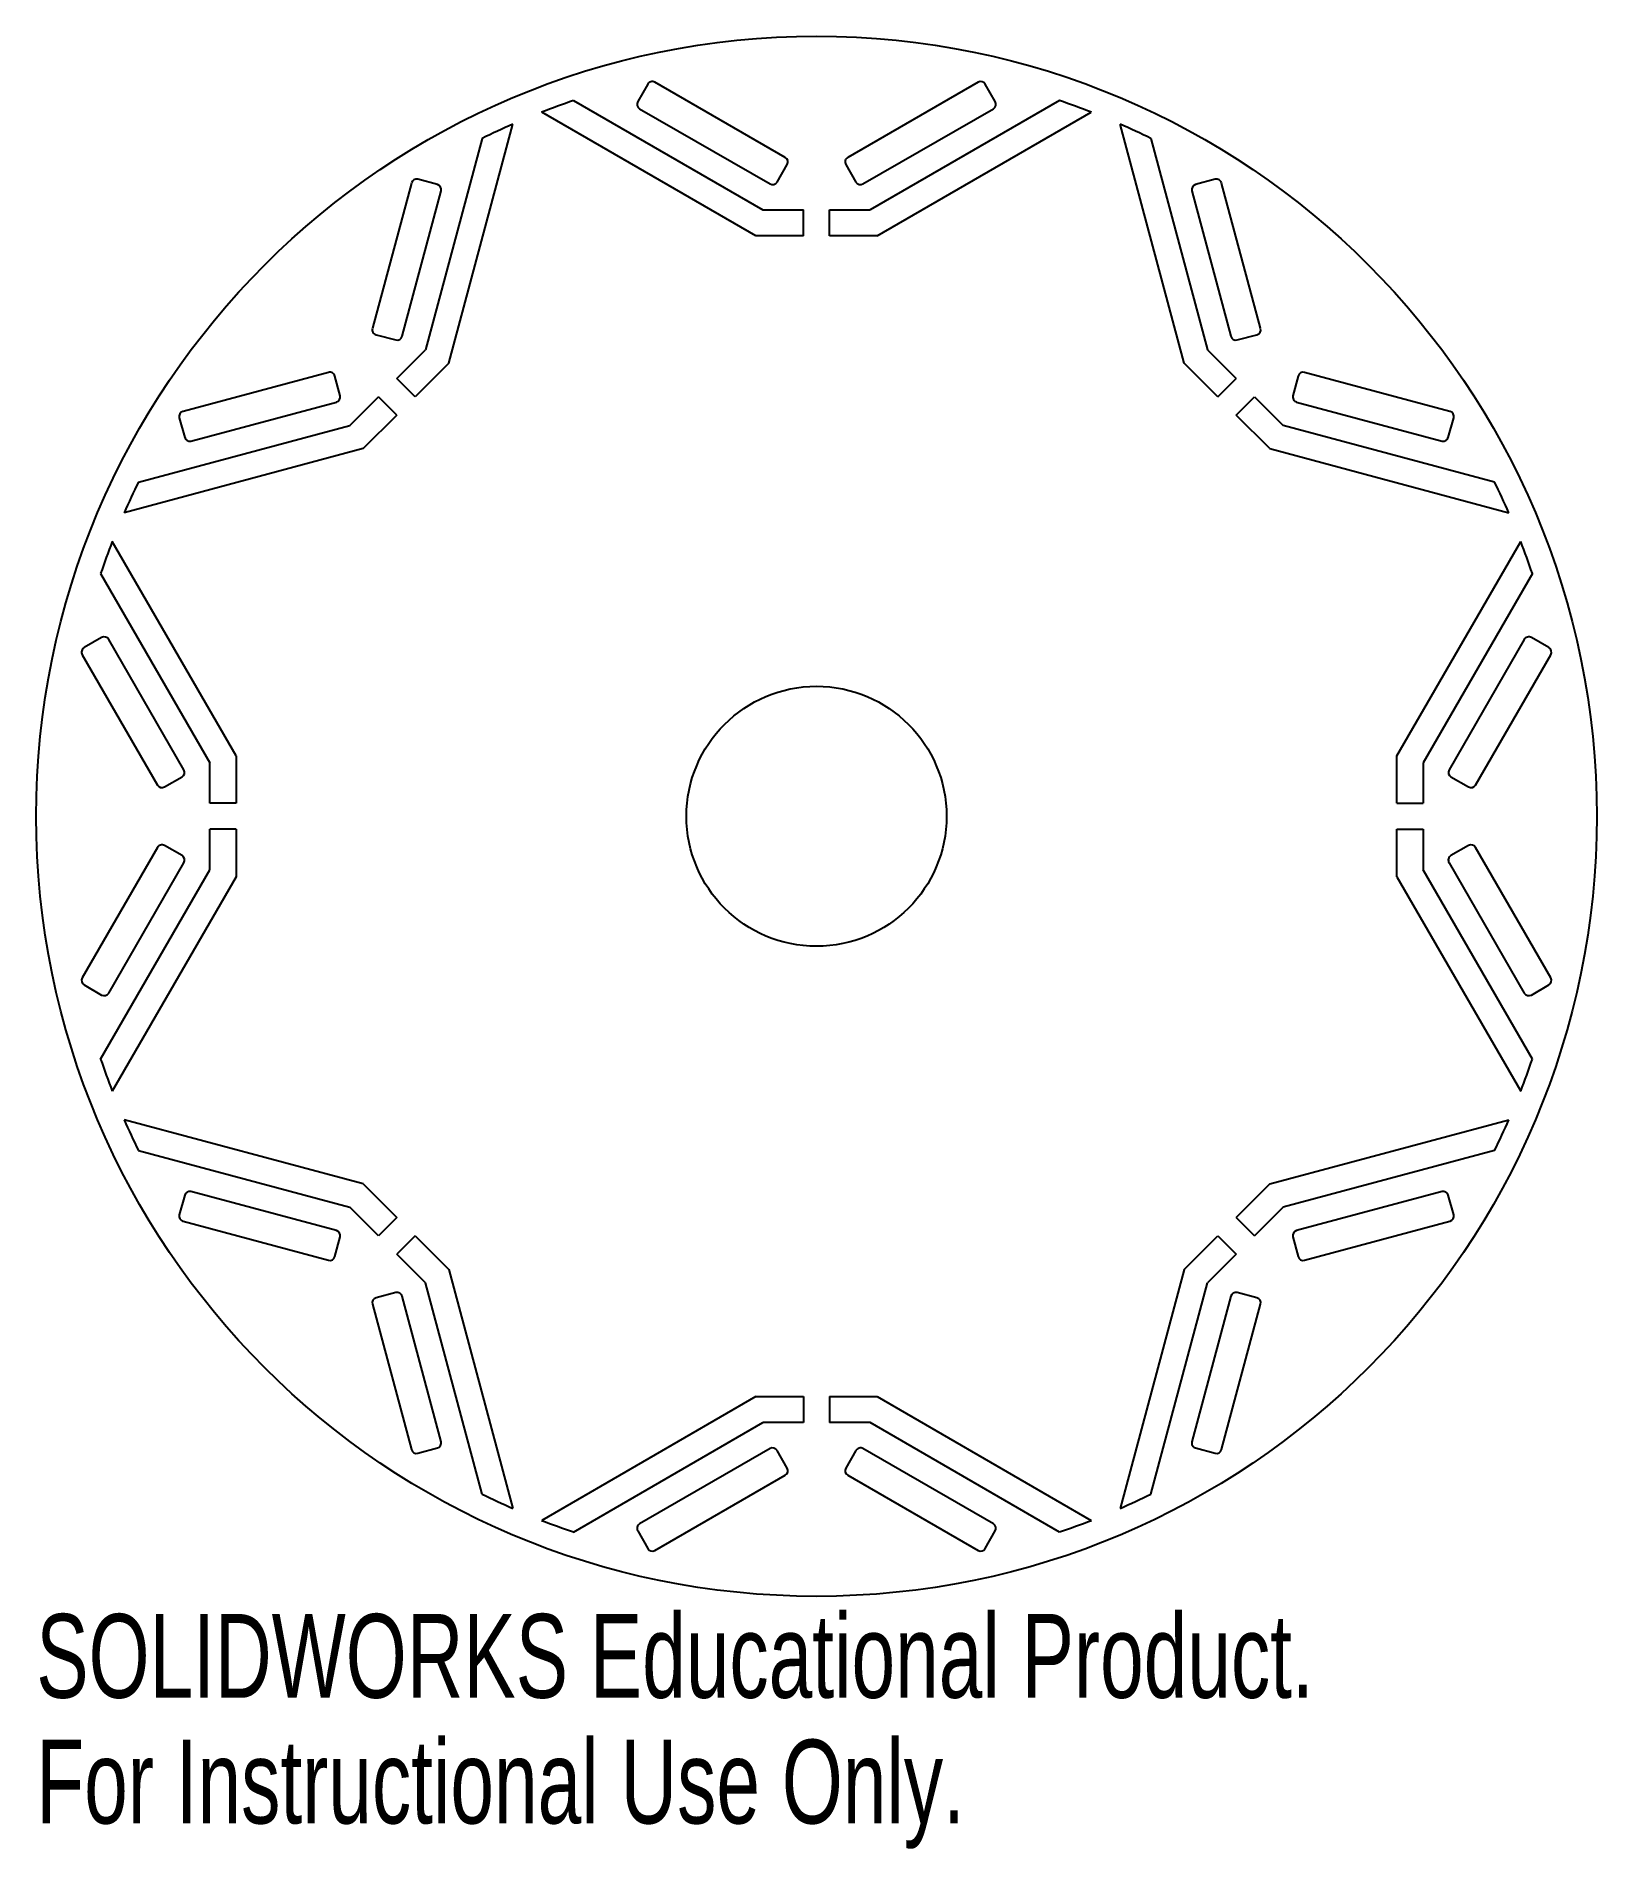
# Model space of a CAD drawing. Header units: millimetres. Extents: x -45 to 45, y -60 to 45.
import ezdxf

# ---------------------------------------------------------------- set-up
doc = ezdxf.new("R2010")
doc.units = ezdxf.units.MM
doc.styles.add('SLDTEXTSTYLE0', font='TXT', dxfattribs={"width": 0.7})

msp = doc.modelspace()

# ---------------------------------------------------------------- linework, layer by layer
at = {"color": 7, "linetype": 'Continuous', "lineweight": 25}
for p, q in [((-9.73, 42.24), (-10.31, 41.23)), ((-1.8, 38.01), (-9.32, 42.35)), ((9.32, 42.35), (1.8, 38.01)), ((10.31, 41.23), (9.73, 42.24)), ((-14.01, 41.29), (-3.09, 34.98)), ((-10.2, 40.82), (-2.68, 36.48)), ((2.68, 36.48), (10.2, 40.82)), ((14.01, 41.29), (3.09, 34.98)), ((-21.21, 26.14), (-17.51, 39.93)), ((-3.49, 33.48), (-15.85, 40.62)), ((3.49, 33.48), (15.85, 40.62)), ((21.21, 26.14), (17.51, 39.93)), ((-19.28, 39.1), (-22.55, 26.91)), ((19.28, 39.1), (22.55, 26.91)), ((-21.86, 36.44), (-22.99, 36.75)), ((-2.27, 36.59), (-1.69, 37.6)), ((1.69, 37.6), (2.27, 36.59)), ((22.99, 36.75), (21.86, 36.44)), ((-23.36, 36.53), (-25.61, 28.15)), ((-23.9, 27.69), (-21.65, 36.08)), ((21.65, 36.08), (23.9, 27.69)), ((25.61, 28.15), (23.36, 36.53)), ((-3.09, 34.98), (-0.75, 34.98)), ((-0.75, 33.48), (-0.75, 34.98)), ((0.75, 33.48), (0.75, 34.98)), ((0.75, 34.98), (3.09, 34.98)), ((-0.75, 33.48), (-3.49, 33.48)), ((3.49, 33.48), (0.75, 33.48)), ((-25.39, 27.78), (-24.26, 27.48)), ((24.26, 27.48), (25.39, 27.78)), ((-24.2, 25.26), (-22.55, 26.91)), ((22.55, 26.91), (24.2, 25.26)), ((-28.15, 25.61), (-36.53, 23.36)), ((-27.48, 24.26), (-27.78, 25.39)), ((-23.14, 24.2), (-24.2, 25.26)), ((-21.21, 26.14), (-23.14, 24.2)), ((23.14, 24.2), (21.21, 26.14)), ((23.14, 24.2), (24.2, 25.26)), ((27.78, 25.39), (27.48, 24.26)), ((36.53, 23.36), (28.15, 25.61)), ((-26.91, 22.55), (-25.26, 24.2)), ((-24.2, 23.14), (-25.26, 24.2)), ((24.2, 23.14), (25.26, 24.2)), ((25.26, 24.2), (26.91, 22.55)), ((-36.08, 21.65), (-27.69, 23.9)), ((-24.2, 23.14), (-26.14, 21.21)), ((26.14, 21.21), (24.2, 23.14)), ((27.69, 23.9), (36.08, 21.65)), ((-39.1, 19.28), (-26.91, 22.55)), ((-36.75, 22.99), (-36.44, 21.86)), ((39.1, 19.28), (26.91, 22.55)), ((36.44, 21.86), (36.75, 22.99)), ((-26.14, 21.21), (-39.93, 17.51)), ((26.14, 21.21), (39.93, 17.51)), ((-33.48, 3.49), (-40.62, 15.85)), ((33.48, 3.49), (40.62, 15.85)), ((-41.29, 14.01), (-34.98, 3.09)), ((41.29, 14.01), (34.98, 3.09)), ((-41.23, 10.31), (-42.24, 9.73)), ((-36.48, 2.68), (-40.82, 10.2)), ((40.82, 10.2), (36.48, 2.68)), ((42.24, 9.73), (41.23, 10.31)), ((-42.35, 9.32), (-38.01, 1.8)), ((38.01, 1.8), (42.35, 9.32)), ((-33.48, 3.49), (-33.48, 0.75)), ((33.48, 0.75), (33.48, 3.49)), ((-37.6, 1.69), (-36.59, 2.27)), ((-34.98, 0.75), (-34.98, 3.09)), ((34.98, 3.09), (34.98, 0.75)), ((36.59, 2.27), (37.6, 1.69)), ((-33.48, 0.75), (-34.98, 0.75)), ((33.48, 0.75), (34.98, 0.75)), ((-34.98, -3.09), (-34.98, -0.75)), ((-33.48, -0.75), (-34.98, -0.75)), ((-33.48, -0.75), (-33.48, -3.49)), ((33.48, -3.49), (33.48, -0.75)), ((33.48, -0.75), (34.98, -0.75)), ((34.98, -0.75), (34.98, -3.09)), ((-38.01, -1.8), (-42.35, -9.32)), ((-36.59, -2.27), (-37.6, -1.69)), ((37.6, -1.69), (36.59, -2.27)), ((42.35, -9.32), (38.01, -1.8)), ((-41.29, -14.01), (-34.98, -3.09)), ((-40.82, -10.2), (-36.48, -2.68)), ((41.29, -14.01), (34.98, -3.09)), ((36.48, -2.68), (40.82, -10.2)), ((-33.48, -3.49), (-40.62, -15.85)), ((33.48, -3.49), (40.62, -15.85)), ((-42.24, -9.73), (-41.23, -10.31)), ((41.23, -10.31), (42.24, -9.73)), ((-26.14, -21.21), (-39.93, -17.51)), ((26.14, -21.21), (39.93, -17.51)), ((-39.1, -19.28), (-26.91, -22.55)), ((39.1, -19.28), (26.91, -22.55)), ((-36.44, -21.86), (-36.75, -22.99)), ((-27.69, -23.9), (-36.08, -21.65)), ((-26.14, -21.21), (-24.2, -23.14)), ((24.2, -23.14), (26.14, -21.21)), ((36.08, -21.65), (27.69, -23.9)), ((36.75, -22.99), (36.44, -21.86)), ((-25.26, -24.2), (-26.91, -22.55)), ((26.91, -22.55), (25.26, -24.2)), ((-36.53, -23.36), (-28.15, -25.61)), ((-24.2, -23.14), (-25.26, -24.2)), ((24.2, -23.14), (25.26, -24.2)), ((28.15, -25.61), (36.53, -23.36)), ((-27.78, -25.39), (-27.48, -24.26)), ((-23.14, -24.2), (-24.2, -25.26)), ((-23.14, -24.2), (-21.21, -26.14)), ((21.21, -26.14), (23.14, -24.2)), ((23.14, -24.2), (24.2, -25.26)), ((27.48, -24.26), (27.78, -25.39)), ((-22.55, -26.91), (-24.2, -25.26)), ((-21.21, -26.14), (-17.51, -39.93)), ((21.21, -26.14), (17.51, -39.93)), ((24.2, -25.26), (22.55, -26.91)), ((-19.28, -39.1), (-22.55, -26.91)), ((19.28, -39.1), (22.55, -26.91)), ((-25.61, -28.15), (-23.36, -36.53)), ((-24.26, -27.48), (-25.39, -27.78)), ((-21.65, -36.08), (-23.9, -27.69)), ((23.9, -27.69), (21.65, -36.08)), ((23.36, -36.53), (25.61, -28.15)), ((25.39, -27.78), (24.26, -27.48)), ((-3.49, -33.48), (-15.85, -40.62)), ((-3.49, -33.48), (-0.75, -33.48)), ((-0.75, -33.48), (-0.75, -34.98)), ((0.75, -33.48), (0.75, -34.98)), ((0.75, -33.48), (3.49, -33.48)), ((3.49, -33.48), (15.85, -40.62)), ((-14.01, -41.29), (-3.09, -34.98)), ((-0.75, -34.98), (-3.09, -34.98)), ((3.09, -34.98), (0.75, -34.98)), ((14.01, -41.29), (3.09, -34.98)), ((-22.99, -36.75), (-21.86, -36.44)), ((-2.68, -36.48), (-10.2, -40.82)), ((-1.69, -37.6), (-2.27, -36.59)), ((2.27, -36.59), (1.69, -37.6)), ((10.2, -40.82), (2.68, -36.48)), ((21.86, -36.44), (22.99, -36.75)), ((-9.32, -42.35), (-1.8, -38.01)), ((1.8, -38.01), (9.32, -42.35)), ((-10.31, -41.23), (-9.73, -42.24)), ((9.73, -42.24), (10.31, -41.23))]:
    msp.add_line(p, q, dxfattribs=at)
for radius in [45, 7.5]:
    msp.add_circle((0, 0), radius, dxfattribs=at)
for centre, radius, start, end in [((-9.47, 42.09), 0.3, 60, 150), ((9.47, 42.09), 0.3, 30, 120), ((0, 0), 43.6, 108.7488, 111.3209), ((-10.05, 41.08), 0.3, 150, 240), ((10.05, 41.08), 0.3, 300, 30), ((0, 0), 43.6, 68.6791, 71.2512), ((0, 0), 43.6, 113.6791, 116.2512), ((0, 0), 43.6, 63.7488, 66.3209), ((-1.95, 37.75), 0.3, 330, 60), ((1.95, 37.75), 0.3, 120, 210), ((-23.07, 36.46), 0.3, 75, 165), ((23.07, 36.46), 0.3, 15, 105), ((-21.94, 36.15), 0.3, 345, 75), ((-2.53, 36.74), 0.3, 240, 330), ((2.53, 36.74), 0.3, 210, 300), ((21.94, 36.15), 0.3, 105, 195), ((-25.32, 28.07), 0.3, 165, 255), ((-24.19, 27.77), 0.3, 255, 345), ((24.19, 27.77), 0.3, 195, 285), ((25.32, 28.07), 0.3, 285, 15), ((-28.07, 25.32), 0.3, 15, 105), ((28.07, 25.32), 0.3, 75, 165), ((-27.77, 24.19), 0.3, 285, 15), ((27.77, 24.19), 0.3, 165, 255), ((-36.46, 23.07), 0.3, 105, 195), ((36.46, 23.07), 0.3, 345, 75), ((-36.15, 21.94), 0.3, 195, 285), ((36.15, 21.94), 0.3, 255, 345), ((0, 0), 43.6, 153.7488, 156.3209), ((0, 0), 43.6, 23.6791, 26.2512), ((0, 0), 43.6, 158.6791, 161.2512), ((0, 0), 43.6, 18.7488, 21.3209), ((-42.09, 9.47), 0.3, 120, 210), ((-41.08, 10.05), 0.3, 30, 120), ((41.08, 10.05), 0.3, 60, 150), ((42.09, 9.47), 0.3, 330, 60), ((-36.74, 2.53), 0.3, 300, 30), ((36.74, 2.53), 0.3, 150, 240), ((-37.75, 1.95), 0.3, 210, 300), ((37.75, 1.95), 0.3, 240, 330), ((-37.75, -1.95), 0.3, 60, 150), ((37.75, -1.95), 0.3, 30, 120), ((-36.74, -2.53), 0.3, 330, 60), ((36.74, -2.53), 0.3, 120, 210), ((-42.09, -9.47), 0.3, 150, 240), ((42.09, -9.47), 0.3, 300, 30), ((-41.08, -10.05), 0.3, 240, 330), ((41.08, -10.05), 0.3, 210, 300), ((0, 0), 43.6, 198.7488, 201.3209), ((0, 0), 43.6, 338.6791, 341.2512), ((0, 0), 43.6, 203.6791, 206.2512), ((0, 0), 43.6, 333.7488, 336.3209), ((-36.15, -21.94), 0.3, 75, 165), ((36.15, -21.94), 0.3, 15, 105), ((-36.46, -23.07), 0.3, 165, 255), ((36.46, -23.07), 0.3, 285, 15), ((-27.77, -24.19), 0.3, 345, 75), ((27.77, -24.19), 0.3, 105, 195), ((-28.07, -25.32), 0.3, 255, 345), ((28.07, -25.32), 0.3, 195, 285), ((-25.32, -28.07), 0.3, 105, 195), ((-24.19, -27.77), 0.3, 15, 105), ((24.19, -27.77), 0.3, 75, 165), ((25.32, -28.07), 0.3, 345, 75), ((-23.07, -36.46), 0.3, 195, 285), ((-21.94, -36.15), 0.3, 285, 15), ((-2.53, -36.74), 0.3, 30, 120), ((2.53, -36.74), 0.3, 60, 150), ((21.94, -36.15), 0.3, 165, 255), ((23.07, -36.46), 0.3, 255, 345), ((-1.95, -37.75), 0.3, 300, 30), ((1.95, -37.75), 0.3, 150, 240), ((0, 0), 43.6, 243.7488, 246.3209), ((0, 0), 43.6, 293.6791, 296.2512), ((0, 0), 43.6, 248.6791, 251.2512), ((0, 0), 43.6, 288.7488, 291.3209), ((-10.05, -41.08), 0.3, 120, 210), ((10.05, -41.08), 0.3, 330, 60), ((-9.47, -42.09), 0.3, 210, 300), ((9.47, -42.09), 0.3, 240, 330)]:
    msp.add_arc(centre, radius, start, end, dxfattribs=at)

# ---------------------------------------------------------------- texts
at = {"color": 7, "linetype": 'Continuous', "char_height": 4.8336, "attachment_point": 1, "style": 'SLDTEXTSTYLE0'}
for s, insert in [('SOLIDWORKS Educational Product.', (-45, -46.02)), ('For Instructional Use Only.', (-45, -53.27))]:
    msp.add_mtext(s, dxfattribs=dict(at, insert=insert))

doc.saveas('drawing.dxf')
